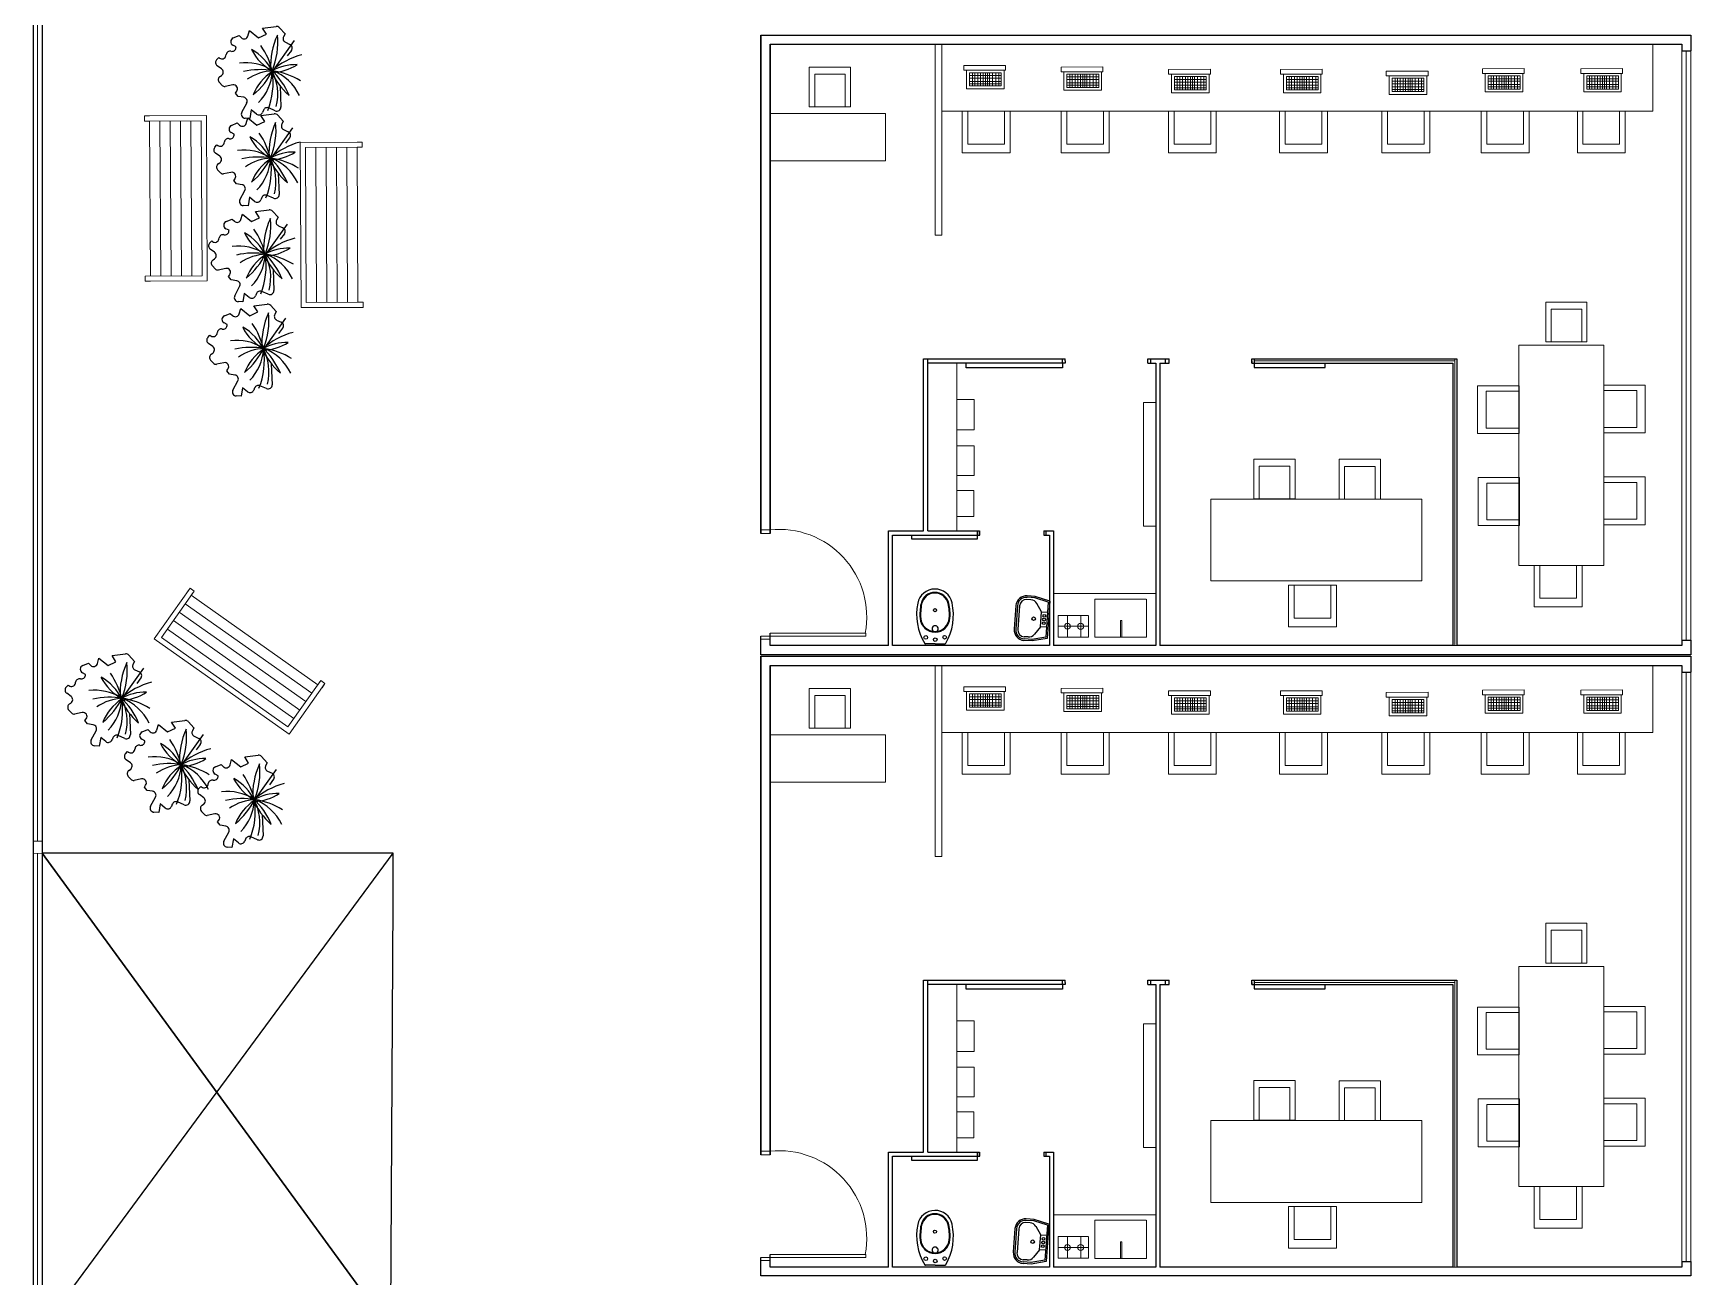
# Model space of a CAD drawing. Header units: metres. Extents: x 325024 to 7190115, y 7391967 to 10157759.
# Drawn here: x 326693.73 to 326709.77, y 7393239.9 to 7393251.94 of the extents above; entities that cross this region are included whole.
import ezdxf

# ---------------------------------------------------------------- set-up
doc = ezdxf.new("R2010")
doc.units = ezdxf.units.M
doc.layers.get('0').update_dxf_attribs({"lineweight": 18})
for name, color, linetype, lineweight in [('ESQUADRIA', 2, 'Continuous', 15), ('linagrossa', 7, 'Continuous', 25), ('MÓVEIS', 7, 'Continuous', 13), ('PISO', 254, 'Continuous', 9), ('VIDRO', 4, 'Continuous', 15)]:
    doc.layers.add(name, color=color, linetype=linetype, lineweight=lineweight)
for name, color, linetype in [('greeb', 92, 'Continuous'), ('HIDRAULICA', 3, 'Continuous'), ('PECAS', 2, 'Continuous')]:
    doc.layers.add(name, color=color, linetype=linetype)

# ---------------------------------------------------------------- blocks, each defined once
blk = doc.blocks.new('new block.dwg vaso sanitario')
at = {"layer": 'PECAS', "color": 0}
for q in [(0, 95.742742), (0, -95.742742)]:
    blk.add_line((0, 0), q, dxfattribs=at)
for centre, radius in [((40.000002, 0), 17.500001), ((62.500003, 91.500003), 17.500001), ((325.000014, 0), 15.000001), ((62.500003, -91.500004), 17.500001)]:
    blk.add_circle(centre, radius, dxfattribs=at)
for centre, radius, start, end in [((281.877309, -367.965429), 546.302538, 78.038978, 120.612911), ((359.829176, 0), 170.170846, 0, 78.038978), ((7.500001, 95.742742), 7.5, 120.612911, 180), ((257.500011, 0), 145.000006, 94.115245, 180), ((257.500011, 0), 145.000006, 180, 265.884755), ((257.500011, 0), 138.500006, 94.115245, 180), ((257.500011, 0), 138.500006, 180, 265.884755), ((145.000006, 0), 30.000001, 213.541951, 146.458049), ((282.97582, -354.084727), 500.00002, 77.754014, 94.115245), ((282.97582, -354.084727), 493.50002, 77.754014, 94.115245), ((359.829176, 0), 131.170844, 0, 77.754014), ((359.829176, 0), 131.170844, 282.245986, 0), ((359.829176, 0), 137.670844, 0, 77.754014), ((359.829176, 0), 137.670844, 282.245986, 0), ((359.829176, 0), 170.170846, 281.961022, 0), ((7.500001, -95.742742), 7.5, 180, 239.387089), ((281.877309, 367.965428), 546.302538, 239.387089, 281.961022), ((282.97582, 354.084726), 500.00002, 265.884755, 282.245986), ((282.97582, 354.084726), 493.50002, 265.884755, 282.245986)]:
    blk.add_arc(centre, radius, start, end, dxfattribs=at)
blk = doc.blocks.new('pia de banheiro')
at = {"layer": 'HIDRAULICA', "color": 0}
for p, q in [((-1167.941, -47.098), (-1167.741, -47.048)), ((-1167.941, -47.598), (-1167.941, -47.098)), ((-1167.921, -47.113), (-1167.736, -47.067)), ((-1167.921, -47.582), (-1167.921, -47.113)), ((-1167.841, -47.248), (-1167.767, -47.141)), ((-1167.741, -47.048), (-1167.632, -47.048)), ((-1167.741, -47.068), (-1167.632, -47.068)), ((-1167.685, -47.098), (-1167.632, -47.098)), ((-1167.921, -47.248), (-1167.841, -47.248)), ((-1167.841, -47.248), (-1167.841, -47.448)), ((-1167.541, -47.506), (-1167.541, -47.189)), ((-1167.511, -47.506), (-1167.511, -47.189)), ((-1167.491, -47.506), (-1167.491, -47.189)), ((-1167.941, -47.598), (-1167.741, -47.648)), ((-1167.841, -47.448), (-1167.921, -47.448)), ((-1167.921, -47.582), (-1167.736, -47.628)), ((-1167.841, -47.448), (-1167.771, -47.553)), ((-1167.687, -47.598), (-1167.632, -47.598)), ((-1167.741, -47.628), (-1167.632, -47.628)), ((-1167.741, -47.648), (-1167.632, -47.648))]:
    blk.add_line(p, q, dxfattribs=at)
for centre, radius in [((-1167.881, -47.348), 0.0195), ((-1167.881, -47.298), 0.0183), ((-1167.881, -47.398), 0.0182), ((-1167.741, -47.348), 0.0234)]:
    blk.add_circle(centre, radius, dxfattribs=at)
for centre, radius, start, end in [((-1167.685, -47.198), 0.1, 90, 145.2405), ((-1167.632, -47.189), 0.141, 0, 90), ((-1167.632, -47.189), 0.121, 0, 90), ((-1167.632, -47.189), 0.0914, 0, 90), ((-1167.687, -47.498), 0.1, 213.7272, 270), ((-1167.632, -47.506), 0.0914, 270, 0), ((-1167.632, -47.506), 0.121, 270, 0), ((-1167.632, -47.506), 0.141, 270, 0)]:
    blk.add_arc(centre, radius, start, end, dxfattribs=at)
blk = doc.blocks.new('tree-pl-31')
at = {"color": 0, "linetype": 'ByBlock'}
for p, q in [((-0.025, 0.096), (-0.862, 0.508)), ((-0.607, 0.471), (-0.458, 0.392)), ((0.314, 0.334), (0.829, 0.44)), ((-1.118, 0.086), (-0.991, 0.248)), ((-0.991, 0.248), (-0.91, 0.222)), ((-0.783, 0.29), (-0.75, 0.409)), ((0.946, 0.317), (0.902, 0.145)), ((0.977, 0.023), (1.035, 0.01)), ((-1.042, -0.33), (-1.136, -0.004)), ((-0.905, -0.207), (-1.042, -0.33)), ((-0.926, -0.64), (-0.782, -0.388)), ((-0.782, -0.388), (-0.905, -0.207)), ((1.101, -0.136), (1.021, -0.279)), ((1.021, -0.279), (1.238, -0.279)), ((1.238, -0.279), (1.25, -0.398)), ((-0.787, -0.657), (-0.926, -0.64)), ((-0.761, -0.878), (-0.716, -0.812)), ((0.668, -0.734), (0.62, -0.71)), ((0.74, -0.655), (0.668, -0.734)), ((0.74, -0.513), (0.74, -0.655)), ((1.118, -0.503), (0.872, -0.418)), ((-0.679, -1.011), (-0.761, -0.878)), ((-0.472, -0.907), (-0.499, -0.99)), ((-0.446, -0.906), (-0.472, -0.907)), ((-0.214, -1.12), (-0.244, -1.12)), ((0.128, -1.175), (0.069, -1.294)), ((0.32, -1.182), (0.291, -1.15)), ((0.533, -1.094), (0.473, -1.174)), ((0.481, -0.835), (0.551, -1.015)), ((-0.14, -1.29), (-0.129, -1.269)), ((-0.077, -1.333), (-0.14, -1.29))]:
    blk.add_line(p, q, dxfattribs=at)
for centre, radius, start, end in [((1.163, -0.151), 1.219, 124.5644, 168.6443), ((-0.654, 0.383), 0.1, 62.1589, 164.5493), ((1.134, 1.495), 1.837, 204.0126, 231.1522), ((-1.182, -0.151), 1.219, 11.3557, 42.1465), ((0.929, 0.831), 1.219, 187.747, 218.9832), ((1.485, -0.961), 1.837, 121.9513, 146.5847), ((-1.047, 1.569), 1.837, 303.455, 328.0885), ((1.805, 0.115), 1.837, 157.6127, 180.8133), ((0.849, 0.342), 0.1, 345.7453, 101.5547), ((-1.04, 0.024), 0.1, 141.8627, 196.0799), ((-0.44, -1.708), 1.837, 77.3342, 105.4358), ((-0.44, 1.834), 1.837, 254.5642, 282.6658), ((-0.88, 0.317), 0.1, 252.2434, 344.5493), ((0.679, -1.616), 1.837, 111.5628, 134.1842), ((-1.181, 0.474), 1.219, 305.8088, 342.5666), ((0.68, -0.921), 1.219, 123.7318, 160.4895), ((1.083, -0.411), 1.219, 157.1271, 196.64), ((0.719, -0.892), 1.219, 84.3993, 129.2176), ((-0.565, -1.675), 1.837, 48.9632, 73.7627), ((1.163, 0.343), 1.219, 191.3557, 223.7531), ((1.805, 0.077), 1.837, 179.1867, 202.4381), ((0.558, -1.662), 1.837, 77.2147, 107.9912), ((0.114, -1.127), 1.219, 55.2433, 95.8223), ((0.895, 0.903), 1.219, 222.0761, 257.975), ((0.999, 0.121), 0.1, 165.7453, 257.3108), ((1.013, -0.088), 0.1, 330.9628, 77.3108), ((0.84, -0.513), 0.1, 71.0828, 180), ((1.151, -0.408), 0.1, 251.0828, 6.0047), ((-0.798, -0.756), 0.1, 325.8594, 83.2062), ((0.574, -0.799), 0.1, 62.8336, 201.1591), ((-0.594, -0.959), 0.1, 211.5165, 342.0079), ((-0.442, -1.006), 0.1, 356.1557, 92.2923), ((-0.242, -1.02), 0.1, 176.1557, 268.7537), ((-0.216, -1.22), 0.1, 330.5417, 88.7537), ((0.218, -1.219), 0.1, 43.0704, 153.9208), ((0.393, -1.113), 0.1, 223.0704, 322.8351), ((0.453, -1.034), 0.1, 322.8351, 10.9464), ((-0.021, -1.25), 0.1, 235.694, 333.9208)]:
    blk.add_arc(centre, radius, start, end, dxfattribs=at)
blk = doc.blocks.new('BANCO DE PRAÇA')
at = {"layer": 'MÓVEIS'}
for p, q in [((-1258.724, -31.249), (-1257.124, -31.249)), ((-1258.724, -31.849), (-1258.724, -31.249)), ((-1257.124, -31.249), (-1257.124, -31.849)), ((-1258.674, -31.299), (-1257.174, -31.299)), ((-1258.674, -31.849), (-1258.674, -31.299)), ((-1258.674, -31.399), (-1257.174, -31.399)), ((-1257.174, -31.299), (-1257.174, -31.849)), ((-1258.674, -31.499), (-1257.174, -31.499)), ((-1258.674, -31.599), (-1257.174, -31.599)), ((-1258.674, -31.699), (-1257.174, -31.699)), ((-1258.724, -31.799), (-1258.724, -31.849)), ((-1258.724, -31.849), (-1258.674, -31.849)), ((-1258.674, -31.799), (-1257.174, -31.799)), ((-1258.674, -31.849), (-1258.674, -31.799)), ((-1257.174, -31.799), (-1257.174, -31.849)), ((-1257.174, -31.849), (-1257.124, -31.849)), ((-1257.124, -31.849), (-1257.124, -31.799))]:
    blk.add_line(p, q, dxfattribs=at)

msp = doc.modelspace()

# ---------------------------------------------------------------- linework, layer by layer
at = {"layer": 'ESQUADRIA'}
for centre in [(326700.949, 7393246.286), (326700.949, 7393240.27)]:
    msp.add_arc(centre, 0.848, 349.3824, 95.9696, dxfattribs=at)
at = {"layer": 'linagrossa'}
for p, q in [((326693.729, 7393273.291), (326693.729, 7393230.54)), ((326693.816, 7393273.203), (326693.816, 7393230.664)), ((326693.816, 7393264.608), (326693.816, 7393239.394)), ((326700.773, 7393251.92), (326709.773, 7393251.92)), ((326700.773, 7393247.094), (326700.773, 7393251.92)), ((326700.773, 7393251.92), (326700.773, 7393247.094)), ((326700.861, 7393251.833), (326709.686, 7393251.833)), ((326700.861, 7393247.094), (326700.861, 7393251.833)), ((326700.861, 7393251.833), (326700.861, 7393247.094)), ((326709.686, 7393251.833), (326709.686, 7393251.766)), ((326709.773, 7393251.92), (326709.773, 7393251.766)), ((326709.686, 7393251.766), (326709.773, 7393251.766)), ((326702.347, 7393247.12), (326702.347, 7393248.784)), ((326702.347, 7393248.784), (326703.716, 7393248.784)), ((326702.388, 7393247.12), (326702.388, 7393248.784)), ((326703.69, 7393248.743), (326703.69, 7393248.784)), ((326703.716, 7393248.764), (326703.716, 7393248.784)), ((326703.716, 7393248.764), (326703.716, 7393248.743)), ((326704.516, 7393248.784), (326704.635, 7393248.784)), ((326704.516, 7393248.743), (326704.516, 7393248.784)), ((326704.547, 7393248.743), (326704.547, 7393248.784)), ((326704.635, 7393248.784), (326704.723, 7393248.784)), ((326704.689, 7393248.743), (326704.689, 7393248.784)), ((326704.723, 7393248.743), (326704.723, 7393248.784)), ((326705.523, 7393248.784), (326707.509, 7393248.784)), ((326705.523, 7393248.743), (326705.523, 7393248.784)), ((326705.523, 7393248.764), (326705.523, 7393248.764)), ((326705.523, 7393248.764), (326705.523, 7393248.743)), ((326705.546, 7393248.784), (326705.546, 7393248.743)), ((326707.509, 7393248.784), (326707.509, 7393246.008)), ((326703.716, 7393248.743), (326702.388, 7393248.743)), ((326702.758, 7393248.697), (326702.758, 7393248.743)), ((326703.69, 7393248.697), (326702.758, 7393248.697)), ((326703.69, 7393248.743), (326703.69, 7393248.697)), ((326704.516, 7393248.743), (326704.594, 7393248.743)), ((326704.594, 7393248.743), (326704.594, 7393246.008)), ((326704.635, 7393248.743), (326704.635, 7393246.008)), ((326704.635, 7393248.743), (326704.723, 7393248.743)), ((326705.523, 7393248.743), (326707.468, 7393248.743)), ((326705.546, 7393248.743), (326705.546, 7393248.701)), ((326705.546, 7393248.701), (326706.127, 7393248.701)), ((326706.127, 7393248.701), (326706.235, 7393248.701)), ((326706.235, 7393248.701), (326706.235, 7393248.743)), ((326707.468, 7393248.743), (326707.468, 7393246.008)), ((326702.006, 7393246.008), (326702.006, 7393247.12)), ((326702.006, 7393247.12), (326702.347, 7393247.12)), ((326702.047, 7393246.008), (326702.047, 7393247.079)), ((326702.047, 7393247.079), (326702.71, 7393247.079)), ((326702.234, 7393247.039), (326702.234, 7393247.079)), ((326702.866, 7393247.039), (326702.234, 7393247.039)), ((326702.388, 7393247.12), (326702.71, 7393247.12)), ((326702.71, 7393247.12), (326702.889, 7393247.12)), ((326702.71, 7393247.079), (326702.891, 7393247.079)), ((326702.866, 7393247.12), (326702.866, 7393247.079)), ((326702.866, 7393247.079), (326702.866, 7393247.039)), ((326702.889, 7393247.079), (326702.889, 7393247.12)), ((326702.889, 7393247.12), (326702.889, 7393247.079)), ((326703.51, 7393247.12), (326703.606, 7393247.12)), ((326703.51, 7393247.12), (326703.51, 7393247.079)), ((326703.51, 7393247.079), (326703.565, 7393247.079)), ((326703.53, 7393247.12), (326703.53, 7393247.079)), ((326703.565, 7393247.079), (326703.565, 7393246.008)), ((326703.606, 7393247.12), (326703.606, 7393246.008)), ((326700.773, 7393245.92), (326700.773, 7393246.1)), ((326700.861, 7393246.008), (326700.861, 7393246.129)), ((326709.686, 7393246.06), (326709.773, 7393246.06)), ((326709.686, 7393246.06), (326709.686, 7393246.008)), ((326709.773, 7393246.06), (326709.773, 7393245.92)), ((326709.773, 7393245.92), (326700.773, 7393245.92)), ((326700.773, 7393245.905), (326709.773, 7393245.905)), ((326700.773, 7393241.079), (326700.773, 7393245.905)), ((326700.773, 7393245.905), (326700.773, 7393241.079)), ((326702.006, 7393246.008), (326700.861, 7393246.008)), ((326703.565, 7393246.008), (326702.047, 7393246.008)), ((326704.594, 7393246.008), (326703.606, 7393246.008)), ((326707.468, 7393246.008), (326704.635, 7393246.008)), ((326709.686, 7393246.008), (326707.509, 7393246.008)), ((326709.773, 7393245.905), (326709.773, 7393245.751)), ((326700.861, 7393245.817), (326709.686, 7393245.817)), ((326700.861, 7393241.079), (326700.861, 7393245.817)), ((326700.861, 7393245.817), (326700.861, 7393241.079)), ((326709.686, 7393245.817), (326709.686, 7393245.751)), ((326709.686, 7393245.751), (326709.773, 7393245.751)), ((326697.214, 7393243.999), (326693.816, 7393243.999)), ((326693.816, 7393239.394), (326697.214, 7393243.999)), ((326697.191, 7393239.376), (326693.816, 7393243.999)), ((326693.816, 7393243.999), (326697.191, 7393239.376)), ((326697.214, 7393243.533), (326697.214, 7393243.999)), ((326697.143, 7393230.664), (326697.214, 7393243.533)), ((326702.347, 7393241.105), (326702.347, 7393242.769)), ((326702.347, 7393242.769), (326703.716, 7393242.769)), ((326702.388, 7393241.105), (326702.388, 7393242.769)), ((326703.716, 7393242.728), (326702.388, 7393242.728)), ((326702.758, 7393242.681), (326702.758, 7393242.728)), ((326703.69, 7393242.681), (326702.758, 7393242.681)), ((326703.69, 7393242.728), (326703.69, 7393242.769)), ((326703.69, 7393242.728), (326703.69, 7393242.681)), ((326703.716, 7393242.748), (326703.716, 7393242.769)), ((326703.716, 7393242.748), (326703.716, 7393242.728)), ((326704.516, 7393242.769), (326704.635, 7393242.769)), ((326704.516, 7393242.728), (326704.516, 7393242.769)), ((326704.516, 7393242.728), (326704.594, 7393242.728)), ((326704.547, 7393242.728), (326704.547, 7393242.769)), ((326704.594, 7393242.728), (326704.594, 7393239.992)), ((326704.635, 7393242.769), (326704.723, 7393242.769)), ((326704.635, 7393242.728), (326704.635, 7393239.992)), ((326704.635, 7393242.728), (326704.723, 7393242.728)), ((326704.689, 7393242.728), (326704.689, 7393242.769)), ((326704.723, 7393242.728), (326704.723, 7393242.769)), ((326705.523, 7393242.769), (326707.509, 7393242.769)), ((326705.523, 7393242.728), (326705.523, 7393242.769)), ((326705.523, 7393242.748), (326705.523, 7393242.748)), ((326705.523, 7393242.748), (326705.523, 7393242.728)), ((326705.523, 7393242.728), (326707.468, 7393242.728)), ((326705.546, 7393242.769), (326705.546, 7393242.728)), ((326705.546, 7393242.728), (326705.546, 7393242.685)), ((326705.546, 7393242.685), (326706.127, 7393242.685)), ((326706.127, 7393242.685), (326706.235, 7393242.685)), ((326706.235, 7393242.685), (326706.235, 7393242.728)), ((326707.468, 7393242.728), (326707.468, 7393239.992)), ((326707.509, 7393242.769), (326707.509, 7393239.992)), ((326702.006, 7393239.992), (326702.006, 7393241.105)), ((326702.006, 7393241.105), (326702.347, 7393241.105)), ((326702.047, 7393239.992), (326702.047, 7393241.064)), ((326702.047, 7393241.064), (326702.71, 7393241.064)), ((326702.234, 7393241.024), (326702.234, 7393241.064)), ((326702.388, 7393241.105), (326702.71, 7393241.105)), ((326702.71, 7393241.105), (326702.889, 7393241.105)), ((326702.71, 7393241.064), (326702.891, 7393241.064)), ((326702.866, 7393241.105), (326702.866, 7393241.064)), ((326702.866, 7393241.064), (326702.866, 7393241.024)), ((326702.889, 7393241.064), (326702.889, 7393241.105)), ((326702.889, 7393241.105), (326702.889, 7393241.064)), ((326703.51, 7393241.105), (326703.606, 7393241.105)), ((326703.51, 7393241.105), (326703.51, 7393241.064)), ((326703.51, 7393241.064), (326703.565, 7393241.064)), ((326703.53, 7393241.105), (326703.53, 7393241.064)), ((326703.565, 7393241.064), (326703.565, 7393239.992)), ((326703.606, 7393241.105), (326703.606, 7393239.992)), ((326702.866, 7393241.024), (326702.234, 7393241.024)), ((326700.861, 7393239.992), (326700.861, 7393240.113)), ((326700.773, 7393239.905), (326700.773, 7393240.084)), ((326702.006, 7393239.992), (326700.861, 7393239.992)), ((326703.565, 7393239.992), (326702.047, 7393239.992)), ((326704.594, 7393239.992), (326703.606, 7393239.992)), ((326707.468, 7393239.992), (326704.635, 7393239.992)), ((326709.686, 7393239.992), (326707.509, 7393239.992)), ((326709.686, 7393240.044), (326709.773, 7393240.044)), ((326709.686, 7393240.044), (326709.686, 7393239.992)), ((326709.773, 7393240.044), (326709.773, 7393239.905)), ((326709.773, 7393239.905), (326700.773, 7393239.905))]:
    msp.add_line(p, q, dxfattribs=at)
at = {"layer": 'PISO'}
for p, q in [((326702.523, 7393251.182), (326702.523, 7393251.833)), ((326709.406, 7393251.833), (326709.406, 7393251.182)), ((326703.14, 7393251.625), (326702.735, 7393251.624)), ((326702.735, 7393251.579), (326702.735, 7393251.624)), ((326702.735, 7393251.579), (326703.14, 7393251.579)), ((326702.763, 7393251.579), (326702.763, 7393251.399)), ((326703.099, 7393251.555), (326702.792, 7393251.555)), ((326702.792, 7393251.555), (326702.792, 7393251.427)), ((326703.099, 7393251.528), (326702.792, 7393251.528)), ((326702.792, 7393251.502), (326703.099, 7393251.502)), ((326702.819, 7393251.555), (326702.819, 7393251.427)), ((326702.843, 7393251.427), (326702.843, 7393251.555)), ((326702.871, 7393251.555), (326702.871, 7393251.427)), ((326702.898, 7393251.427), (326702.898, 7393251.555)), ((326702.923, 7393251.555), (326702.923, 7393251.427)), ((326702.946, 7393251.427), (326702.946, 7393251.555)), ((326702.966, 7393251.427), (326702.966, 7393251.555)), ((326702.986, 7393251.427), (326702.986, 7393251.555)), ((326703.013, 7393251.427), (326703.013, 7393251.555)), ((326703.046, 7393251.427), (326703.046, 7393251.555)), ((326703.076, 7393251.427), (326703.076, 7393251.555)), ((326703.099, 7393251.427), (326703.099, 7393251.555)), ((326703.127, 7393251.399), (326703.127, 7393251.579)), ((326703.14, 7393251.579), (326703.14, 7393251.625)), ((326704.083, 7393251.612), (326703.678, 7393251.61)), ((326703.678, 7393251.565), (326703.678, 7393251.61)), ((326703.678, 7393251.565), (326704.083, 7393251.565)), ((326703.705, 7393251.565), (326703.705, 7393251.385)), ((326704.042, 7393251.542), (326703.735, 7393251.542)), ((326703.735, 7393251.542), (326703.735, 7393251.413)), ((326704.042, 7393251.514), (326703.735, 7393251.514)), ((326703.735, 7393251.488), (326704.042, 7393251.488)), ((326703.762, 7393251.542), (326703.762, 7393251.413)), ((326703.786, 7393251.413), (326703.786, 7393251.542)), ((326703.813, 7393251.542), (326703.813, 7393251.413)), ((326703.84, 7393251.413), (326703.84, 7393251.542)), ((326703.866, 7393251.542), (326703.866, 7393251.413)), ((326703.888, 7393251.413), (326703.888, 7393251.542)), ((326703.909, 7393251.413), (326703.909, 7393251.542)), ((326703.928, 7393251.413), (326703.928, 7393251.542)), ((326703.956, 7393251.413), (326703.956, 7393251.542)), ((326703.989, 7393251.413), (326703.989, 7393251.542)), ((326704.018, 7393251.413), (326704.018, 7393251.542)), ((326704.042, 7393251.413), (326704.042, 7393251.542)), ((326704.07, 7393251.385), (326704.07, 7393251.565)), ((326704.083, 7393251.565), (326704.083, 7393251.612)), ((326705.123, 7393251.588), (326704.718, 7393251.586)), ((326704.718, 7393251.542), (326704.718, 7393251.586)), ((326704.718, 7393251.542), (326705.123, 7393251.542)), ((326704.746, 7393251.542), (326704.746, 7393251.361)), ((326705.082, 7393251.518), (326704.775, 7393251.518)), ((326704.775, 7393251.518), (326704.775, 7393251.389)), ((326705.082, 7393251.49), (326704.775, 7393251.49)), ((326704.802, 7393251.518), (326704.802, 7393251.389)), ((326704.826, 7393251.389), (326704.826, 7393251.518)), ((326704.854, 7393251.518), (326704.854, 7393251.389)), ((326704.881, 7393251.389), (326704.881, 7393251.518)), ((326704.906, 7393251.518), (326704.906, 7393251.389)), ((326704.929, 7393251.389), (326704.929, 7393251.518)), ((326704.949, 7393251.389), (326704.949, 7393251.518)), ((326704.969, 7393251.389), (326704.969, 7393251.518)), ((326704.997, 7393251.389), (326704.997, 7393251.518)), ((326705.029, 7393251.389), (326705.029, 7393251.518)), ((326705.059, 7393251.389), (326705.059, 7393251.518)), ((326705.082, 7393251.389), (326705.082, 7393251.518)), ((326705.11, 7393251.361), (326705.11, 7393251.542)), ((326705.123, 7393251.542), (326705.123, 7393251.588)), ((326706.206, 7393251.588), (326705.801, 7393251.586)), ((326705.801, 7393251.542), (326705.801, 7393251.586)), ((326705.801, 7393251.542), (326706.206, 7393251.542)), ((326705.829, 7393251.542), (326705.829, 7393251.361)), ((326706.165, 7393251.518), (326705.858, 7393251.518)), ((326705.858, 7393251.518), (326705.858, 7393251.389)), ((326706.165, 7393251.49), (326705.858, 7393251.49)), ((326705.885, 7393251.518), (326705.885, 7393251.389)), ((326705.909, 7393251.389), (326705.909, 7393251.518)), ((326705.936, 7393251.518), (326705.936, 7393251.389)), ((326705.963, 7393251.389), (326705.963, 7393251.518)), ((326705.989, 7393251.518), (326705.989, 7393251.389)), ((326706.012, 7393251.389), (326706.012, 7393251.518)), ((326706.032, 7393251.389), (326706.032, 7393251.518)), ((326706.052, 7393251.389), (326706.052, 7393251.518)), ((326706.079, 7393251.389), (326706.079, 7393251.518)), ((326706.112, 7393251.389), (326706.112, 7393251.518)), ((326706.142, 7393251.389), (326706.142, 7393251.518)), ((326706.165, 7393251.389), (326706.165, 7393251.518)), ((326706.193, 7393251.361), (326706.193, 7393251.542)), ((326706.206, 7393251.542), (326706.206, 7393251.588)), ((326707.231, 7393251.571), (326706.825, 7393251.569)), ((326706.825, 7393251.525), (326706.825, 7393251.569)), ((326706.825, 7393251.525), (326707.231, 7393251.525)), ((326706.853, 7393251.525), (326706.853, 7393251.345)), ((326707.19, 7393251.501), (326706.882, 7393251.501)), ((326706.882, 7393251.501), (326706.882, 7393251.372)), ((326706.91, 7393251.501), (326706.91, 7393251.372)), ((326706.933, 7393251.372), (326706.933, 7393251.501)), ((326706.961, 7393251.501), (326706.961, 7393251.372)), ((326706.988, 7393251.372), (326706.988, 7393251.501)), ((326707.013, 7393251.501), (326707.013, 7393251.372)), ((326707.036, 7393251.372), (326707.036, 7393251.501)), ((326707.057, 7393251.372), (326707.057, 7393251.501)), ((326707.076, 7393251.372), (326707.076, 7393251.501)), ((326707.104, 7393251.372), (326707.104, 7393251.501)), ((326707.137, 7393251.372), (326707.137, 7393251.501)), ((326707.166, 7393251.372), (326707.166, 7393251.501)), ((326707.19, 7393251.372), (326707.19, 7393251.501)), ((326707.217, 7393251.345), (326707.217, 7393251.525)), ((326707.231, 7393251.525), (326707.231, 7393251.571)), ((326708.161, 7393251.595), (326707.756, 7393251.593)), ((326707.756, 7393251.549), (326707.756, 7393251.593)), ((326707.756, 7393251.549), (326708.161, 7393251.549)), ((326707.784, 7393251.549), (326707.784, 7393251.369)), ((326708.12, 7393251.525), (326707.813, 7393251.525)), ((326707.813, 7393251.525), (326707.813, 7393251.396)), ((326708.12, 7393251.497), (326707.813, 7393251.497)), ((326707.84, 7393251.525), (326707.84, 7393251.396)), ((326707.864, 7393251.396), (326707.864, 7393251.525)), ((326707.891, 7393251.525), (326707.891, 7393251.396)), ((326707.918, 7393251.396), (326707.918, 7393251.525)), ((326707.944, 7393251.525), (326707.944, 7393251.396)), ((326707.967, 7393251.396), (326707.967, 7393251.525)), ((326707.987, 7393251.396), (326707.987, 7393251.525)), ((326708.007, 7393251.396), (326708.007, 7393251.525)), ((326708.034, 7393251.396), (326708.034, 7393251.525)), ((326708.067, 7393251.396), (326708.067, 7393251.525)), ((326708.097, 7393251.396), (326708.097, 7393251.525)), ((326708.12, 7393251.396), (326708.12, 7393251.525)), ((326708.148, 7393251.369), (326708.148, 7393251.549)), ((326708.161, 7393251.549), (326708.161, 7393251.595)), ((326709.113, 7393251.595), (326708.708, 7393251.593)), ((326708.708, 7393251.549), (326708.708, 7393251.593)), ((326708.708, 7393251.549), (326709.113, 7393251.549)), ((326708.736, 7393251.549), (326708.736, 7393251.369)), ((326709.072, 7393251.525), (326708.765, 7393251.525)), ((326708.765, 7393251.525), (326708.765, 7393251.396)), ((326709.072, 7393251.497), (326708.765, 7393251.497)), ((326708.792, 7393251.525), (326708.792, 7393251.396)), ((326708.816, 7393251.396), (326708.816, 7393251.525)), ((326708.843, 7393251.525), (326708.843, 7393251.396)), ((326708.87, 7393251.396), (326708.87, 7393251.525)), ((326708.896, 7393251.525), (326708.896, 7393251.396)), ((326708.918, 7393251.396), (326708.918, 7393251.525)), ((326708.939, 7393251.396), (326708.939, 7393251.525)), ((326708.958, 7393251.396), (326708.958, 7393251.525)), ((326708.986, 7393251.396), (326708.986, 7393251.525)), ((326709.019, 7393251.396), (326709.019, 7393251.525)), ((326709.048, 7393251.396), (326709.048, 7393251.525)), ((326709.072, 7393251.396), (326709.072, 7393251.525)), ((326709.1, 7393251.369), (326709.1, 7393251.549)), ((326709.113, 7393251.549), (326709.113, 7393251.595)), ((326702.763, 7393251.399), (326703.127, 7393251.399)), ((326703.099, 7393251.471), (326702.792, 7393251.471)), ((326702.792, 7393251.448), (326703.099, 7393251.448)), ((326702.792, 7393251.427), (326703.099, 7393251.427)), ((326703.705, 7393251.385), (326704.07, 7393251.385)), ((326704.042, 7393251.457), (326703.735, 7393251.457)), ((326703.735, 7393251.434), (326704.042, 7393251.434)), ((326703.735, 7393251.413), (326704.042, 7393251.413)), ((326704.746, 7393251.361), (326705.11, 7393251.361)), ((326704.775, 7393251.464), (326705.082, 7393251.464)), ((326705.082, 7393251.433), (326704.775, 7393251.433)), ((326704.775, 7393251.41), (326705.082, 7393251.41)), ((326704.775, 7393251.389), (326705.082, 7393251.389)), ((326705.829, 7393251.361), (326706.193, 7393251.361)), ((326705.858, 7393251.464), (326706.165, 7393251.464)), ((326706.165, 7393251.433), (326705.858, 7393251.433)), ((326705.858, 7393251.41), (326706.165, 7393251.41)), ((326705.858, 7393251.389), (326706.165, 7393251.389)), ((326706.853, 7393251.345), (326707.217, 7393251.345)), ((326707.19, 7393251.473), (326706.882, 7393251.473)), ((326706.882, 7393251.448), (326707.19, 7393251.448)), ((326707.19, 7393251.417), (326706.882, 7393251.417)), ((326706.882, 7393251.394), (326707.19, 7393251.394)), ((326706.882, 7393251.372), (326707.19, 7393251.372)), ((326707.784, 7393251.369), (326708.148, 7393251.369)), ((326707.813, 7393251.472), (326708.12, 7393251.472)), ((326708.12, 7393251.441), (326707.813, 7393251.441)), ((326707.813, 7393251.418), (326708.12, 7393251.418)), ((326707.813, 7393251.396), (326708.12, 7393251.396)), ((326708.736, 7393251.369), (326709.1, 7393251.369)), ((326708.765, 7393251.472), (326709.072, 7393251.472)), ((326709.072, 7393251.441), (326708.765, 7393251.441)), ((326708.765, 7393251.418), (326709.072, 7393251.418)), ((326708.765, 7393251.396), (326709.072, 7393251.396)), ((326709.406, 7393251.182), (326702.523, 7393251.182)), ((326700.773, 7393247.129), (326700.861, 7393247.129)), ((326700.773, 7393247.094), (326700.861, 7393247.094)), ((326703.606, 7393246.513), (326704.594, 7393246.513)), ((326704.5, 7393246.459), (326704.004, 7393246.459)), ((326704.004, 7393246.459), (326704.004, 7393246.091)), ((326704.503, 7393246.091), (326704.503, 7393246.459)), ((326703.939, 7393246.301), (326703.648, 7393246.301)), ((326703.648, 7393246.301), (326703.648, 7393246.091)), ((326703.944, 7393246.196), (326703.648, 7393246.196)), ((326703.739, 7393246.091), (326703.739, 7393246.301)), ((326703.868, 7393246.091), (326703.868, 7393246.301)), ((326703.944, 7393246.091), (326703.944, 7393246.301)), ((326704.254, 7393246.091), (326704.254, 7393246.25)), ((326704.254, 7393246.25), (326704.266, 7393246.25)), ((326704.266, 7393246.25), (326704.266, 7393246.091)), ((326700.773, 7393246.1), (326700.861, 7393246.1)), ((326700.773, 7393246.07), (326700.861, 7393246.07)), ((326701.788, 7393246.129), (326700.861, 7393246.129)), ((326700.861, 7393246.1), (326701.788, 7393246.1)), ((326701.788, 7393246.1), (326701.788, 7393246.129)), ((326703.648, 7393246.091), (326703.944, 7393246.091)), ((326704.004, 7393246.091), (326704.503, 7393246.091)), ((326702.523, 7393245.166), (326702.523, 7393245.817)), ((326709.406, 7393245.817), (326709.406, 7393245.166)), ((326703.14, 7393245.61), (326702.735, 7393245.608)), ((326702.735, 7393245.564), (326702.735, 7393245.608)), ((326702.735, 7393245.564), (326703.14, 7393245.564)), ((326702.763, 7393245.564), (326702.763, 7393245.383)), ((326703.127, 7393245.383), (326703.127, 7393245.564)), ((326703.14, 7393245.564), (326703.14, 7393245.61)), ((326704.083, 7393245.596), (326703.678, 7393245.594)), ((326703.678, 7393245.55), (326703.678, 7393245.594)), ((326703.678, 7393245.55), (326704.083, 7393245.55)), ((326703.705, 7393245.55), (326703.705, 7393245.369)), ((326704.07, 7393245.369), (326704.07, 7393245.55)), ((326704.083, 7393245.55), (326704.083, 7393245.596)), ((326705.123, 7393245.572), (326704.718, 7393245.57)), ((326704.718, 7393245.526), (326704.718, 7393245.57)), ((326705.123, 7393245.526), (326705.123, 7393245.572)), ((326706.206, 7393245.572), (326705.801, 7393245.57)), ((326705.801, 7393245.526), (326705.801, 7393245.57)), ((326706.206, 7393245.526), (326706.206, 7393245.572)), ((326707.231, 7393245.556), (326706.825, 7393245.554)), ((326706.825, 7393245.509), (326706.825, 7393245.554)), ((326707.231, 7393245.509), (326707.231, 7393245.556)), ((326708.161, 7393245.58), (326707.756, 7393245.578)), ((326707.756, 7393245.533), (326707.756, 7393245.578)), ((326708.161, 7393245.533), (326708.161, 7393245.58)), ((326709.113, 7393245.58), (326708.708, 7393245.578)), ((326708.708, 7393245.533), (326708.708, 7393245.578)), ((326709.113, 7393245.533), (326709.113, 7393245.58)), ((326703.099, 7393245.54), (326702.792, 7393245.54)), ((326702.792, 7393245.54), (326702.792, 7393245.411)), ((326703.099, 7393245.512), (326702.792, 7393245.512)), ((326702.792, 7393245.487), (326703.099, 7393245.487)), ((326703.099, 7393245.455), (326702.792, 7393245.455)), ((326702.792, 7393245.432), (326703.099, 7393245.432)), ((326702.792, 7393245.411), (326703.099, 7393245.411)), ((326702.819, 7393245.54), (326702.819, 7393245.411)), ((326702.843, 7393245.411), (326702.843, 7393245.54)), ((326702.871, 7393245.54), (326702.871, 7393245.411)), ((326702.898, 7393245.411), (326702.898, 7393245.54)), ((326702.923, 7393245.54), (326702.923, 7393245.411)), ((326702.946, 7393245.411), (326702.946, 7393245.54)), ((326702.966, 7393245.411), (326702.966, 7393245.54)), ((326702.986, 7393245.411), (326702.986, 7393245.54)), ((326703.013, 7393245.411), (326703.013, 7393245.54)), ((326703.046, 7393245.411), (326703.046, 7393245.54)), ((326703.076, 7393245.411), (326703.076, 7393245.54)), ((326703.099, 7393245.411), (326703.099, 7393245.54)), ((326704.042, 7393245.526), (326703.735, 7393245.526)), ((326703.735, 7393245.526), (326703.735, 7393245.397)), ((326704.042, 7393245.498), (326703.735, 7393245.498)), ((326703.735, 7393245.473), (326704.042, 7393245.473)), ((326704.042, 7393245.441), (326703.735, 7393245.441)), ((326703.735, 7393245.419), (326704.042, 7393245.419)), ((326703.735, 7393245.397), (326704.042, 7393245.397)), ((326703.762, 7393245.526), (326703.762, 7393245.397)), ((326703.786, 7393245.397), (326703.786, 7393245.526)), ((326703.813, 7393245.526), (326703.813, 7393245.397)), ((326703.84, 7393245.397), (326703.84, 7393245.526)), ((326703.866, 7393245.526), (326703.866, 7393245.397)), ((326703.888, 7393245.397), (326703.888, 7393245.526)), ((326703.909, 7393245.397), (326703.909, 7393245.526)), ((326703.928, 7393245.397), (326703.928, 7393245.526)), ((326703.956, 7393245.397), (326703.956, 7393245.526)), ((326703.989, 7393245.397), (326703.989, 7393245.526)), ((326704.018, 7393245.397), (326704.018, 7393245.526)), ((326704.042, 7393245.397), (326704.042, 7393245.526)), ((326704.718, 7393245.526), (326705.123, 7393245.526)), ((326704.746, 7393245.526), (326704.746, 7393245.345)), ((326705.082, 7393245.502), (326704.775, 7393245.502)), ((326704.775, 7393245.502), (326704.775, 7393245.373)), ((326705.082, 7393245.474), (326704.775, 7393245.474)), ((326704.775, 7393245.449), (326705.082, 7393245.449)), ((326705.082, 7393245.417), (326704.775, 7393245.417)), ((326704.775, 7393245.395), (326705.082, 7393245.395)), ((326704.802, 7393245.502), (326704.802, 7393245.373)), ((326704.826, 7393245.373), (326704.826, 7393245.502)), ((326704.854, 7393245.502), (326704.854, 7393245.373)), ((326704.881, 7393245.373), (326704.881, 7393245.502)), ((326704.906, 7393245.502), (326704.906, 7393245.373)), ((326704.929, 7393245.373), (326704.929, 7393245.502)), ((326704.949, 7393245.373), (326704.949, 7393245.502)), ((326704.969, 7393245.373), (326704.969, 7393245.502)), ((326704.997, 7393245.373), (326704.997, 7393245.502)), ((326705.029, 7393245.373), (326705.029, 7393245.502)), ((326705.059, 7393245.373), (326705.059, 7393245.502)), ((326705.082, 7393245.373), (326705.082, 7393245.502)), ((326705.11, 7393245.345), (326705.11, 7393245.526)), ((326705.801, 7393245.526), (326706.206, 7393245.526)), ((326705.829, 7393245.526), (326705.829, 7393245.345)), ((326706.165, 7393245.502), (326705.858, 7393245.502)), ((326705.858, 7393245.502), (326705.858, 7393245.373)), ((326706.165, 7393245.474), (326705.858, 7393245.474)), ((326705.858, 7393245.449), (326706.165, 7393245.449)), ((326706.165, 7393245.417), (326705.858, 7393245.417)), ((326705.858, 7393245.395), (326706.165, 7393245.395)), ((326705.885, 7393245.502), (326705.885, 7393245.373)), ((326705.909, 7393245.373), (326705.909, 7393245.502)), ((326705.936, 7393245.502), (326705.936, 7393245.373)), ((326705.963, 7393245.373), (326705.963, 7393245.502)), ((326705.989, 7393245.502), (326705.989, 7393245.373)), ((326706.012, 7393245.373), (326706.012, 7393245.502)), ((326706.032, 7393245.373), (326706.032, 7393245.502)), ((326706.052, 7393245.373), (326706.052, 7393245.502)), ((326706.079, 7393245.373), (326706.079, 7393245.502)), ((326706.112, 7393245.373), (326706.112, 7393245.502)), ((326706.142, 7393245.373), (326706.142, 7393245.502)), ((326706.165, 7393245.373), (326706.165, 7393245.502)), ((326706.193, 7393245.345), (326706.193, 7393245.526)), ((326706.825, 7393245.509), (326707.231, 7393245.509)), ((326706.853, 7393245.509), (326706.853, 7393245.329)), ((326707.19, 7393245.486), (326706.882, 7393245.486)), ((326706.882, 7393245.486), (326706.882, 7393245.357)), ((326707.19, 7393245.458), (326706.882, 7393245.458)), ((326706.882, 7393245.432), (326707.19, 7393245.432)), ((326707.19, 7393245.401), (326706.882, 7393245.401)), ((326706.91, 7393245.486), (326706.91, 7393245.357)), ((326706.933, 7393245.357), (326706.933, 7393245.486)), ((326706.961, 7393245.486), (326706.961, 7393245.357)), ((326706.988, 7393245.357), (326706.988, 7393245.486)), ((326707.013, 7393245.486), (326707.013, 7393245.357)), ((326707.036, 7393245.357), (326707.036, 7393245.486)), ((326707.057, 7393245.357), (326707.057, 7393245.486)), ((326707.076, 7393245.357), (326707.076, 7393245.486)), ((326707.104, 7393245.357), (326707.104, 7393245.486)), ((326707.137, 7393245.357), (326707.137, 7393245.486)), ((326707.166, 7393245.357), (326707.166, 7393245.486)), ((326707.19, 7393245.357), (326707.19, 7393245.486)), ((326707.217, 7393245.329), (326707.217, 7393245.509)), ((326707.756, 7393245.533), (326708.161, 7393245.533)), ((326707.784, 7393245.533), (326707.784, 7393245.353)), ((326708.12, 7393245.509), (326707.813, 7393245.509)), ((326707.813, 7393245.509), (326707.813, 7393245.381)), ((326708.12, 7393245.482), (326707.813, 7393245.482)), ((326707.813, 7393245.456), (326708.12, 7393245.456)), ((326708.12, 7393245.425), (326707.813, 7393245.425)), ((326707.813, 7393245.402), (326708.12, 7393245.402)), ((326707.84, 7393245.509), (326707.84, 7393245.381)), ((326707.864, 7393245.381), (326707.864, 7393245.509)), ((326707.891, 7393245.509), (326707.891, 7393245.381)), ((326707.918, 7393245.381), (326707.918, 7393245.509)), ((326707.944, 7393245.509), (326707.944, 7393245.381)), ((326707.967, 7393245.381), (326707.967, 7393245.509)), ((326707.987, 7393245.381), (326707.987, 7393245.509)), ((326708.007, 7393245.381), (326708.007, 7393245.509)), ((326708.034, 7393245.381), (326708.034, 7393245.509)), ((326708.067, 7393245.381), (326708.067, 7393245.509)), ((326708.097, 7393245.381), (326708.097, 7393245.509)), ((326708.12, 7393245.381), (326708.12, 7393245.509)), ((326708.148, 7393245.353), (326708.148, 7393245.533)), ((326708.708, 7393245.533), (326709.113, 7393245.533)), ((326708.736, 7393245.533), (326708.736, 7393245.353)), ((326709.072, 7393245.509), (326708.765, 7393245.509)), ((326708.765, 7393245.509), (326708.765, 7393245.381)), ((326709.072, 7393245.482), (326708.765, 7393245.482)), ((326708.765, 7393245.456), (326709.072, 7393245.456)), ((326709.072, 7393245.425), (326708.765, 7393245.425)), ((326708.765, 7393245.402), (326709.072, 7393245.402)), ((326708.792, 7393245.509), (326708.792, 7393245.381)), ((326708.816, 7393245.381), (326708.816, 7393245.509)), ((326708.843, 7393245.509), (326708.843, 7393245.381)), ((326708.87, 7393245.381), (326708.87, 7393245.509)), ((326708.896, 7393245.509), (326708.896, 7393245.381)), ((326708.918, 7393245.381), (326708.918, 7393245.509)), ((326708.939, 7393245.381), (326708.939, 7393245.509)), ((326708.958, 7393245.381), (326708.958, 7393245.509)), ((326708.986, 7393245.381), (326708.986, 7393245.509)), ((326709.019, 7393245.381), (326709.019, 7393245.509)), ((326709.048, 7393245.381), (326709.048, 7393245.509)), ((326709.072, 7393245.381), (326709.072, 7393245.509)), ((326709.1, 7393245.353), (326709.1, 7393245.533)), ((326702.763, 7393245.383), (326703.127, 7393245.383)), ((326703.705, 7393245.369), (326704.07, 7393245.369)), ((326704.746, 7393245.345), (326705.11, 7393245.345)), ((326704.775, 7393245.373), (326705.082, 7393245.373)), ((326705.829, 7393245.345), (326706.193, 7393245.345)), ((326705.858, 7393245.373), (326706.165, 7393245.373)), ((326706.853, 7393245.329), (326707.217, 7393245.329)), ((326706.882, 7393245.378), (326707.19, 7393245.378)), ((326706.882, 7393245.357), (326707.19, 7393245.357)), ((326707.784, 7393245.353), (326708.148, 7393245.353)), ((326707.813, 7393245.381), (326708.12, 7393245.381)), ((326708.736, 7393245.353), (326709.1, 7393245.353)), ((326708.765, 7393245.381), (326709.072, 7393245.381)), ((326709.406, 7393245.166), (326702.523, 7393245.166)), ((326700.773, 7393241.113), (326700.861, 7393241.113)), ((326700.773, 7393241.079), (326700.861, 7393241.079)), ((326703.606, 7393240.497), (326704.594, 7393240.497)), ((326704.5, 7393240.444), (326704.004, 7393240.444)), ((326704.004, 7393240.444), (326704.004, 7393240.075)), ((326704.503, 7393240.075), (326704.503, 7393240.444)), ((326703.939, 7393240.286), (326703.648, 7393240.286)), ((326703.648, 7393240.286), (326703.648, 7393240.076)), ((326703.739, 7393240.076), (326703.739, 7393240.286)), ((326703.868, 7393240.076), (326703.868, 7393240.286)), ((326703.944, 7393240.076), (326703.944, 7393240.286)), ((326701.788, 7393240.113), (326700.861, 7393240.113)), ((326701.788, 7393240.084), (326701.788, 7393240.113)), ((326703.944, 7393240.181), (326703.648, 7393240.181)), ((326704.254, 7393240.075), (326704.254, 7393240.235)), ((326704.254, 7393240.235), (326704.266, 7393240.235)), ((326704.266, 7393240.235), (326704.266, 7393240.075)), ((326700.773, 7393240.084), (326700.861, 7393240.084)), ((326700.773, 7393240.054), (326700.861, 7393240.054)), ((326700.861, 7393240.084), (326701.788, 7393240.084)), ((326703.648, 7393240.076), (326703.944, 7393240.076)), ((326704.004, 7393240.075), (326704.503, 7393240.075))]:
    msp.add_line(p, q, dxfattribs=at)
for points in [[(326701.64, 7393251.225), (326701.64, 7393251.61), (326701.241, 7393251.61), (326701.241, 7393251.225)], [(326701.293, 7393251.225), (326701.293, 7393251.542), (326701.589, 7393251.542), (326701.589, 7393251.225)], [(326701.979, 7393251.161), (326701.979, 7393250.701), (326700.861, 7393250.701), (326700.861, 7393251.161)], [(326703.184, 7393251.182), (326703.184, 7393250.78), (326702.721, 7393250.78), (326702.721, 7393251.182)], [(326702.774, 7393251.182), (326702.774, 7393250.864), (326703.13, 7393250.864), (326703.13, 7393251.182)], [(326704.142, 7393251.182), (326704.142, 7393250.78), (326703.678, 7393250.78), (326703.678, 7393251.182)], [(326703.732, 7393251.182), (326703.732, 7393250.864), (326704.087, 7393250.864), (326704.087, 7393251.182)], [(326705.18, 7393251.182), (326705.18, 7393250.78), (326704.717, 7393250.78), (326704.717, 7393251.182)], [(326704.771, 7393251.182), (326704.771, 7393250.864), (326705.126, 7393250.864), (326705.126, 7393251.182)], [(326706.256, 7393251.182), (326706.256, 7393250.78), (326705.792, 7393250.78), (326705.792, 7393251.182)], [(326705.846, 7393251.182), (326705.846, 7393250.864), (326706.201, 7393250.864), (326706.201, 7393251.182)], [(326707.246, 7393251.182), (326707.246, 7393250.78), (326706.783, 7393250.78), (326706.783, 7393251.182)], [(326706.836, 7393251.182), (326706.836, 7393250.864), (326707.192, 7393250.864), (326707.192, 7393251.182)], [(326708.207, 7393251.182), (326708.207, 7393250.78), (326707.744, 7393250.78), (326707.744, 7393251.182)], [(326707.797, 7393251.182), (326707.797, 7393250.864), (326708.153, 7393250.864), (326708.153, 7393251.182)], [(326709.138, 7393251.182), (326709.138, 7393250.78), (326708.675, 7393250.78), (326708.675, 7393251.182)], [(326708.729, 7393251.182), (326708.729, 7393250.864), (326709.084, 7393250.864), (326709.084, 7393251.182)], [(326708.768, 7393248.95), (326708.768, 7393249.335), (326708.369, 7393249.335), (326708.369, 7393248.95)], [(326708.42, 7393248.95), (326708.42, 7393249.267), (326708.717, 7393249.267), (326708.717, 7393248.95)], [(326708.109, 7393246.785), (326708.109, 7393248.917), (326708.931, 7393248.917), (326708.931, 7393246.785)], [(326702.388, 7393247.12), (326702.388, 7393248.743), (326702.669, 7393248.743), (326702.669, 7393247.12)], [(326708.11, 7393248.061), (326707.709, 7393248.061), (326707.709, 7393248.524), (326708.11, 7393248.524)], [(326708.11, 7393248.471), (326707.792, 7393248.471), (326707.792, 7393248.115), (326708.11, 7393248.115)], [(326708.931, 7393248.531), (326709.332, 7393248.531), (326709.332, 7393248.068), (326708.931, 7393248.068)], [(326708.931, 7393248.121), (326709.249, 7393248.121), (326709.249, 7393248.477), (326708.931, 7393248.477)], [(326702.669, 7393248.096), (326702.669, 7393248.39), (326702.837, 7393248.39), (326702.837, 7393248.096)], [(326704.476, 7393247.164), (326704.476, 7393248.361), (326704.594, 7393248.361), (326704.594, 7393247.164)], [(326702.669, 7393247.654), (326702.669, 7393247.942), (326702.835, 7393247.942), (326702.835, 7393247.654)], [(326705.944, 7393247.429), (326705.944, 7393247.815), (326705.545, 7393247.815), (326705.545, 7393247.429)], [(326706.769, 7393247.427), (326706.769, 7393247.812), (326706.37, 7393247.812), (326706.37, 7393247.427)], [(326705.596, 7393247.429), (326705.596, 7393247.746), (326705.893, 7393247.746), (326705.893, 7393247.429)], [(326706.422, 7393247.427), (326706.422, 7393247.744), (326706.718, 7393247.744), (326706.718, 7393247.427)], [(326708.116, 7393247.172), (326707.715, 7393247.172), (326707.715, 7393247.635), (326708.116, 7393247.635)], [(326708.931, 7393247.642), (326709.332, 7393247.642), (326709.332, 7393247.179), (326708.931, 7393247.179)], [(326702.669, 7393247.258), (326702.669, 7393247.509), (326702.833, 7393247.509), (326702.833, 7393247.258)], [(326708.116, 7393247.582), (326707.798, 7393247.582), (326707.798, 7393247.226), (326708.116, 7393247.226)], [(326708.931, 7393247.232), (326709.249, 7393247.232), (326709.249, 7393247.588), (326708.931, 7393247.588)], [(326707.171, 7393246.634), (326707.171, 7393247.427), (326705.127, 7393247.427), (326705.127, 7393246.634)], [(326708.72, 7393246.785), (326708.72, 7393246.384), (326708.257, 7393246.384), (326708.257, 7393246.785)], [(326708.311, 7393246.785), (326708.311, 7393246.467), (326708.666, 7393246.467), (326708.666, 7393246.785)], [(326706.343, 7393246.592), (326706.343, 7393246.191), (326705.879, 7393246.191), (326705.879, 7393246.592)], [(326705.933, 7393246.592), (326705.933, 7393246.274), (326706.288, 7393246.274), (326706.288, 7393246.592)], [(326701.64, 7393245.209), (326701.64, 7393245.594), (326701.241, 7393245.594), (326701.241, 7393245.209)], [(326701.293, 7393245.209), (326701.293, 7393245.526), (326701.589, 7393245.526), (326701.589, 7393245.209)], [(326701.979, 7393245.146), (326701.979, 7393244.685), (326700.861, 7393244.685), (326700.861, 7393245.146)], [(326703.184, 7393245.166), (326703.184, 7393244.765), (326702.721, 7393244.765), (326702.721, 7393245.166)], [(326702.774, 7393245.166), (326702.774, 7393244.848), (326703.13, 7393244.848), (326703.13, 7393245.166)], [(326704.142, 7393245.166), (326704.142, 7393244.765), (326703.678, 7393244.765), (326703.678, 7393245.166)], [(326703.732, 7393245.166), (326703.732, 7393244.848), (326704.087, 7393244.848), (326704.087, 7393245.166)], [(326705.18, 7393245.166), (326705.18, 7393244.765), (326704.717, 7393244.765), (326704.717, 7393245.166)], [(326704.771, 7393245.166), (326704.771, 7393244.848), (326705.126, 7393244.848), (326705.126, 7393245.166)], [(326706.256, 7393245.166), (326706.256, 7393244.765), (326705.792, 7393244.765), (326705.792, 7393245.166)], [(326705.846, 7393245.166), (326705.846, 7393244.848), (326706.201, 7393244.848), (326706.201, 7393245.166)], [(326707.246, 7393245.166), (326707.246, 7393244.765), (326706.783, 7393244.765), (326706.783, 7393245.166)], [(326706.836, 7393245.166), (326706.836, 7393244.848), (326707.192, 7393244.848), (326707.192, 7393245.166)], [(326708.207, 7393245.166), (326708.207, 7393244.765), (326707.744, 7393244.765), (326707.744, 7393245.166)], [(326707.797, 7393245.166), (326707.797, 7393244.848), (326708.153, 7393244.848), (326708.153, 7393245.166)], [(326709.138, 7393245.166), (326709.138, 7393244.765), (326708.675, 7393244.765), (326708.675, 7393245.166)], [(326708.729, 7393245.166), (326708.729, 7393244.848), (326709.084, 7393244.848), (326709.084, 7393245.166)], [(326708.768, 7393242.935), (326708.768, 7393243.32), (326708.369, 7393243.32), (326708.369, 7393242.935)], [(326708.42, 7393242.935), (326708.42, 7393243.252), (326708.717, 7393243.252), (326708.717, 7393242.935)], [(326708.109, 7393240.77), (326708.109, 7393242.901), (326708.931, 7393242.901), (326708.931, 7393240.77)], [(326702.388, 7393241.105), (326702.388, 7393242.728), (326702.669, 7393242.728), (326702.669, 7393241.105)], [(326708.11, 7393242.045), (326707.709, 7393242.045), (326707.709, 7393242.509), (326708.11, 7393242.509)], [(326708.931, 7393242.515), (326709.332, 7393242.515), (326709.332, 7393242.052), (326708.931, 7393242.052)], [(326702.669, 7393242.08), (326702.669, 7393242.375), (326702.837, 7393242.375), (326702.837, 7393242.08)], [(326704.476, 7393241.148), (326704.476, 7393242.345), (326704.594, 7393242.345), (326704.594, 7393241.148)], [(326708.11, 7393242.455), (326707.792, 7393242.455), (326707.792, 7393242.1), (326708.11, 7393242.1)], [(326708.931, 7393242.106), (326709.249, 7393242.106), (326709.249, 7393242.461), (326708.931, 7393242.461)], [(326702.669, 7393241.638), (326702.669, 7393241.926), (326702.835, 7393241.926), (326702.835, 7393241.638)], [(326705.944, 7393241.414), (326705.944, 7393241.799), (326705.545, 7393241.799), (326705.545, 7393241.414)], [(326705.596, 7393241.414), (326705.596, 7393241.731), (326705.893, 7393241.731), (326705.893, 7393241.414)], [(326706.769, 7393241.411), (326706.769, 7393241.796), (326706.37, 7393241.796), (326706.37, 7393241.411)], [(326706.422, 7393241.411), (326706.422, 7393241.728), (326706.718, 7393241.728), (326706.718, 7393241.411)], [(326708.116, 7393241.156), (326707.715, 7393241.156), (326707.715, 7393241.62), (326708.116, 7393241.62)], [(326708.116, 7393241.566), (326707.798, 7393241.566), (326707.798, 7393241.211), (326708.116, 7393241.211)], [(326708.931, 7393241.626), (326709.332, 7393241.626), (326709.332, 7393241.163), (326708.931, 7393241.163)], [(326708.931, 7393241.217), (326709.249, 7393241.217), (326709.249, 7393241.572), (326708.931, 7393241.572)], [(326702.669, 7393241.242), (326702.669, 7393241.493), (326702.833, 7393241.493), (326702.833, 7393241.242)], [(326707.171, 7393240.618), (326707.171, 7393241.411), (326705.127, 7393241.411), (326705.127, 7393240.618)], [(326708.72, 7393240.77), (326708.72, 7393240.368), (326708.257, 7393240.368), (326708.257, 7393240.77)], [(326708.311, 7393240.77), (326708.311, 7393240.451), (326708.666, 7393240.451), (326708.666, 7393240.77)], [(326706.343, 7393240.577), (326706.343, 7393240.175), (326705.879, 7393240.175), (326705.879, 7393240.577)], [(326705.933, 7393240.577), (326705.933, 7393240.259), (326706.288, 7393240.259), (326706.288, 7393240.577)]]:
    msp.add_lwpolyline(points, close=True, dxfattribs=at)
for centre, radius in [((326703.739, 7393246.196), 0.028), ((326703.868, 7393246.196), 0.0294), ((326703.739, 7393240.181), 0.028), ((326703.868, 7393240.181), 0.0294)]:
    msp.add_circle(centre, radius, dxfattribs=at)
at = {"layer": 'VIDRO'}
for p, q in [((326693.729, 7393244.115), (326693.729, 7393260.164)), ((326693.772, 7393244.115), (326693.772, 7393260.164)), ((326693.816, 7393260.164), (326693.816, 7393244.115)), ((326709.686, 7393251.766), (326709.686, 7393246.06)), ((326709.729, 7393246.06), (326709.729, 7393251.766)), ((326709.773, 7393246.06), (326709.773, 7393251.766)), ((326707.509, 7393248.784), (326705.546, 7393248.784)), ((326705.546, 7393248.784), (326705.546, 7393248.743)), ((326707.489, 7393248.764), (326705.546, 7393248.764)), ((326707.489, 7393248.743), (326707.489, 7393248.784)), ((326707.509, 7393246.008), (326707.509, 7393248.784)), ((326705.546, 7393248.743), (326707.468, 7393248.743)), ((326707.468, 7393248.743), (326707.468, 7393246.008)), ((326707.489, 7393246.008), (326707.489, 7393248.743)), ((326707.468, 7393246.008), (326707.509, 7393246.008)), ((326709.686, 7393245.751), (326709.686, 7393240.044)), ((326709.729, 7393240.044), (326709.729, 7393245.751)), ((326709.773, 7393240.044), (326709.773, 7393245.751)), ((326693.816, 7393244.115), (326693.729, 7393244.115)), ((326693.729, 7393243.996), (326693.816, 7393243.999)), ((326693.729, 7393230.664), (326693.729, 7393243.996)), ((326693.772, 7393243.997), (326693.772, 7393230.664)), ((326693.816, 7393243.999), (326693.816, 7393230.664)), ((326707.509, 7393242.769), (326705.546, 7393242.769)), ((326705.546, 7393242.769), (326705.546, 7393242.728)), ((326707.489, 7393242.748), (326705.546, 7393242.748)), ((326705.546, 7393242.728), (326707.468, 7393242.728)), ((326707.468, 7393242.728), (326707.468, 7393239.992)), ((326707.489, 7393242.728), (326707.489, 7393242.769)), ((326707.489, 7393239.992), (326707.489, 7393242.728)), ((326707.509, 7393239.992), (326707.509, 7393242.769)), ((326707.468, 7393239.992), (326707.509, 7393239.992))]:
    msp.add_line(p, q, dxfattribs=at)
for points in [[(326702.523, 7393251.833), (326702.523, 7393249.981), (326702.459, 7393249.981), (326702.459, 7393251.833)], [(326702.523, 7393245.817), (326702.523, 7393243.966), (326702.459, 7393243.966), (326702.459, 7393245.817)]]:
    msp.add_lwpolyline(points, close=True, dxfattribs=at)

# ---------------------------------------------------------------- block references
at = {"layer": 'greeb', "xscale": 0.387936940534017, "yscale": 0.387936940534017, "zscale": 0.387936940534017, "rotation": 260.7121855219883}
for p in [(326696.01, 7393251.568), (326695.993, 7393250.722), (326695.942, 7393249.792), (326695.925, 7393248.879), (326694.553, 7393245.492), (326695.128, 7393244.849), (326695.837, 7393244.511)]:
    msp.add_blockref('tree-pl-31', p, dxfattribs=at)
at = {"layer": 'MÓVEIS'}
for p, rotation in [((326733.126, 7391992.593), 270.2946197482891), ((326658.601, 7394507.827), 90.29461974828908), ((325650.454, 7393946.41), 144.7329460268897)]:
    msp.add_blockref('BANCO DE PRAÇA', p, dxfattribs=dict(at, rotation=rotation))
at = {"layer": 'MÓVEIS', "xscale": 0.001000000000000001, "yscale": 0.001000000000000001, "zscale": 0.001000000000000001, "rotation": 90.50756282915698}
for p in [(326702.46, 7393246.026), (326702.46, 7393240.01)]:
    msp.add_blockref('new block.dwg vaso sanitario', p, dxfattribs=at)
at = {"layer": 'MÓVEIS', "color": 0, "xscale": 0.7210815143997571, "yscale": 0.7210815143997571, "zscale": 0.7210815143997571, "rotation": 175.871279256018}
for p in [(325861.103, 7393272.84), (325861.094, 7393266.808)]:
    msp.add_blockref('pia de banheiro', p, dxfattribs=at)

doc.saveas('drawing.dxf')
